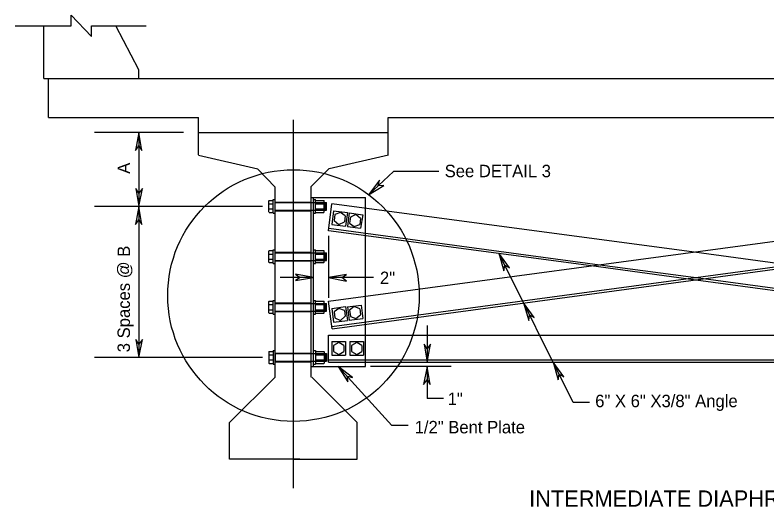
# Model space of a CAD drawing. Extents: x 499999.87 to 500002.82, y 499999.96 to 500001.79.
# Drawn here: x 500001.082 to 500001.658, y 500000.75 to 500001.127 of the extents above; entities that cross this region are included whole.
import ezdxf

# ---------------------------------------------------------------- set-up
doc = ezdxf.new("R2010")
doc.units = 0
doc.layers.add('1', color=7, linetype='Continuous')
doc.layers.add('2', color=7, linetype='Continuous')

msp = doc.modelspace()

# ---------------------------------------------------------------- linework, layer by layer
at = {"layer": '1'}
for p, q in [((500001.12533, 500001.11844), (500001.12533, 500001.12664)), ((500001.12533, 500001.12664), (500001.14075, 500001.11024)), ((500001.08235, 500001.11844), (500001.12533, 500001.11844)), ((500001.10433, 500001.07808), (500001.10433, 500001.11844)), ((500001.14075, 500001.11844), (500001.18274, 500001.11844)), ((500001.14075, 500001.11024), (500001.14075, 500001.11844)), ((500001.17717, 500001.08465), (500001.15945, 500001.11844)), ((500001.17717, 500001.07808), (500001.17717, 500001.08465)), ((500001.10433, 500001.07808), (500002.0351, 500001.07808)), ((500001.10433, 500001.07808), (500001.17717, 500001.07808)), ((500001.10794, 500001.04823), (500001.10794, 500001.07808)), ((500001.10794, 500001.04823), (500001.22277, 500001.04823)), ((500001.29528, 500001.04659), (500001.29528, 500000.76476)), ((500001.36778, 500001.04823), (500001.84711, 500001.04823)), ((500001.21129, 500001.03675), (500001.14304, 500001.03675)), ((500001.17717, 500001.03675), (500001.17717, 500000.98031)), ((500001.37205, 500001.00689), (500001.35269, 500000.98917)), ((500001.4065, 500001.00689), (500001.37205, 500001.00689)), ((500001.2769, 500000.98491), (500001.27657, 500000.98458)), ((500001.27657, 500000.97605), (500001.27657, 500000.98458)), ((500001.27657, 500000.98228), (500001.27986, 500000.98228)), ((500001.2769, 500000.98491), (500001.27986, 500000.98491)), ((500001.27986, 500000.97507), (500001.27986, 500000.98556)), ((500001.27986, 500000.98556), (500001.2815, 500000.98556)), ((500001.2815, 500000.9836), (500001.30906, 500000.9836)), ((500001.2815, 500000.97703), (500001.2815, 500000.9836)), ((500001.2815, 500000.98327), (500001.3189, 500000.98327)), ((500001.3107, 500000.98556), (500001.31234, 500000.98556)), ((500001.31234, 500000.97507), (500001.31234, 500000.98556)), ((500001.31234, 500000.98491), (500001.31857, 500000.98491)), ((500001.31234, 500000.98228), (500001.3189, 500000.98228)), ((500001.3189, 500000.98458), (500001.31857, 500000.98491)), ((500001.3189, 500000.97605), (500001.3189, 500000.98458)), ((500001.3189, 500000.98327), (500001.32054, 500000.98327)), ((500001.31923, 500000.97736), (500001.31923, 500000.98327)), ((500001.31955, 500000.97736), (500001.31955, 500000.98327)), ((500001.31988, 500000.97736), (500001.31988, 500000.98327)), ((500001.32021, 500000.97736), (500001.32021, 500000.98327)), ((500001.32054, 500000.97736), (500001.32054, 500000.98327)), ((500001.27165, 500000.98031), (500001.14304, 500000.98031)), ((500001.17717, 500000.98031), (500001.17717, 500000.86483)), ((500001.27657, 500000.97835), (500001.27986, 500000.97835)), ((500001.2769, 500000.97572), (500001.27657, 500000.97605)), ((500001.2769, 500000.97572), (500001.27986, 500000.97572)), ((500001.27986, 500000.97507), (500001.2815, 500000.97507)), ((500001.2815, 500000.97736), (500001.3189, 500000.97736)), ((500001.2815, 500000.97703), (500001.30906, 500000.97703)), ((500001.3107, 500000.97507), (500001.31234, 500000.97507)), ((500001.31234, 500000.97835), (500001.3189, 500000.97835)), ((500001.31234, 500000.97572), (500001.31857, 500000.97572)), ((500001.31857, 500000.97572), (500001.3189, 500000.97605)), ((500001.3189, 500000.97736), (500001.32054, 500000.97736)), ((500001.32612, 500000.97703), (500001.3248, 500000.96654)), ((500001.32612, 500000.97703), (500001.33661, 500000.97572)), ((500001.33136, 500000.97572), (500001.3271, 500000.97408)), ((500001.33497, 500000.9731), (500001.33136, 500000.97572)), ((500001.33661, 500000.97572), (500001.3353, 500000.96522)), ((500001.33793, 500000.97539), (500001.33661, 500000.9649)), ((500001.33793, 500000.97539), (500001.34843, 500000.97375)), ((500001.3271, 500000.97408), (500001.32644, 500000.96949)), ((500001.32644, 500000.96949), (500001.33005, 500000.96654)), ((500001.33497, 500000.9731), (500001.33432, 500000.9685)), ((500001.33891, 500000.97211), (500001.33825, 500000.96752)), ((500001.34318, 500000.97408), (500001.33891, 500000.97211)), ((500001.34678, 500000.97113), (500001.34318, 500000.97408)), ((500001.34678, 500000.97113), (500001.34613, 500000.96654)), ((500001.34843, 500000.97375), (500001.34678, 500000.96358)), ((500001.3248, 500000.96654), (500001.3353, 500000.96522)), ((500001.33005, 500000.96654), (500001.33432, 500000.9685)), ((500001.33661, 500000.9649), (500001.34678, 500000.96358)), ((500001.33825, 500000.96752), (500001.34186, 500000.9649)), ((500001.34186, 500000.9649), (500001.34613, 500000.96654)), ((500001.32218, 500000.95768), (500001.32218, 500000.91043)), ((500001.2769, 500000.94652), (500001.27657, 500000.94619)), ((500001.27657, 500000.93766), (500001.27657, 500000.94619)), ((500001.2769, 500000.94652), (500001.27986, 500000.94652)), ((500001.27986, 500000.93668), (500001.27986, 500000.94718)), ((500001.27986, 500000.94718), (500001.2815, 500000.94718)), ((500001.3107, 500000.94718), (500001.31234, 500000.94718)), ((500001.31234, 500000.93668), (500001.31234, 500000.94718)), ((500001.31234, 500000.94652), (500001.31857, 500000.94652)), ((500001.3189, 500000.94619), (500001.31857, 500000.94652)), ((500001.3189, 500000.93766), (500001.3189, 500000.94619)), ((500001.27657, 500000.9439), (500001.27986, 500000.9439)), ((500001.2815, 500000.94521), (500001.30906, 500000.94521)), ((500001.2815, 500000.93865), (500001.2815, 500000.94521)), ((500001.2815, 500000.94488), (500001.3189, 500000.94488)), ((500001.31234, 500000.9439), (500001.3189, 500000.9439)), ((500001.3189, 500000.94488), (500001.32054, 500000.94488)), ((500001.31923, 500000.93898), (500001.31923, 500000.94488)), ((500001.31955, 500000.93898), (500001.31955, 500000.94488)), ((500001.31988, 500000.93898), (500001.31988, 500000.94488)), ((500001.32021, 500000.93898), (500001.32021, 500000.94488)), ((500001.32054, 500000.93898), (500001.32054, 500000.94488)), ((500001.50951, 500000.83038), (500001.45243, 500000.94455)), ((500001.27657, 500000.93996), (500001.27986, 500000.93996)), ((500001.2769, 500000.93734), (500001.27657, 500000.93766)), ((500001.2769, 500000.93734), (500001.27986, 500000.93734)), ((500001.27986, 500000.93668), (500001.2815, 500000.93668)), ((500001.2815, 500000.93898), (500001.3189, 500000.93898)), ((500001.2815, 500000.93865), (500001.30906, 500000.93865)), ((500001.3107, 500000.93668), (500001.31234, 500000.93668)), ((500001.31234, 500000.93996), (500001.3189, 500000.93996)), ((500001.31234, 500000.93734), (500001.31857, 500000.93734)), ((500001.31857, 500000.93734), (500001.3189, 500000.93766)), ((500001.3189, 500000.93898), (500001.32054, 500000.93898)), ((500001.3107, 500000.92585), (500001.2851, 500000.92585)), ((500001.35663, 500000.92585), (500001.32218, 500000.92585)), ((500001.2769, 500000.90781), (500001.27657, 500000.90748)), ((500001.27657, 500000.89895), (500001.27657, 500000.90748)), ((500001.2769, 500000.90781), (500001.27986, 500000.90781)), ((500001.27986, 500000.89797), (500001.27986, 500000.90846)), ((500001.27986, 500000.90846), (500001.2815, 500000.90846)), ((500001.2815, 500000.9065), (500001.30906, 500000.9065)), ((500001.2815, 500000.89993), (500001.2815, 500000.9065)), ((500001.2815, 500000.90617), (500001.3189, 500000.90617)), ((500001.3107, 500000.90846), (500001.31234, 500000.90846)), ((500001.31234, 500000.89797), (500001.31234, 500000.90846)), ((500001.31234, 500000.90781), (500001.31857, 500000.90781)), ((500001.3189, 500000.90748), (500001.31857, 500000.90781)), ((500001.3189, 500000.89895), (500001.3189, 500000.90748)), ((500001.3189, 500000.90617), (500001.32054, 500000.90617)), ((500001.31923, 500000.90026), (500001.31923, 500000.90617)), ((500001.31955, 500000.90026), (500001.31955, 500000.90617)), ((500001.31988, 500000.90026), (500001.31988, 500000.90617)), ((500001.32021, 500000.90026), (500001.32021, 500000.90617)), ((500001.32054, 500000.90026), (500001.32054, 500000.90617)), ((500001.27657, 500000.90518), (500001.27986, 500000.90518)), ((500001.27657, 500000.90125), (500001.27986, 500000.90125)), ((500001.2815, 500000.90026), (500001.3189, 500000.90026)), ((500001.31234, 500000.90518), (500001.3189, 500000.90518)), ((500001.31234, 500000.90125), (500001.3189, 500000.90125)), ((500001.3189, 500000.90026), (500001.32054, 500000.90026)), ((500001.3248, 500000.90223), (500001.3353, 500000.90387)), ((500001.3248, 500000.90223), (500001.32612, 500000.89173)), ((500001.33005, 500000.90223), (500001.32644, 500000.89961)), ((500001.33432, 500000.90059), (500001.33005, 500000.90223)), ((500001.33432, 500000.90059), (500001.33497, 500000.89633)), ((500001.3353, 500000.90387), (500001.33661, 500000.89304)), ((500001.33661, 500000.90354), (500001.34711, 500000.90486)), ((500001.33661, 500000.90354), (500001.33793, 500000.89337)), ((500001.34186, 500000.90387), (500001.33825, 500000.90092)), ((500001.33825, 500000.90092), (500001.33891, 500000.896)), ((500001.34613, 500000.9019), (500001.34186, 500000.90387)), ((500001.34613, 500000.9019), (500001.34678, 500000.89731)), ((500001.34711, 500000.90486), (500001.34843, 500000.89469)), ((500001.2769, 500000.89862), (500001.27657, 500000.89895)), ((500001.2769, 500000.89862), (500001.27986, 500000.89862)), ((500001.27986, 500000.89797), (500001.2815, 500000.89797)), ((500001.2815, 500000.89993), (500001.30906, 500000.89993)), ((500001.3107, 500000.89797), (500001.31234, 500000.89797)), ((500001.31234, 500000.89862), (500001.31857, 500000.89862)), ((500001.31857, 500000.89862), (500001.3189, 500000.89895)), ((500001.32644, 500000.89961), (500001.3271, 500000.89501)), ((500001.3271, 500000.89501), (500001.33136, 500000.89304)), ((500001.33136, 500000.89304), (500001.33497, 500000.89633)), ((500001.33793, 500000.89337), (500001.34843, 500000.89469)), ((500001.33891, 500000.896), (500001.34318, 500000.89469)), ((500001.34318, 500000.89469), (500001.34678, 500000.89731)), ((500001.32612, 500000.89173), (500001.33661, 500000.89304)), ((500001.39764, 500000.88911), (500001.39764, 500000.86122)), ((500001.3248, 500000.87697), (500001.3248, 500000.86647)), ((500001.3248, 500000.87697), (500001.3353, 500000.87697)), ((500001.33005, 500000.87631), (500001.32612, 500000.87402)), ((500001.32612, 500000.87402), (500001.32612, 500000.86942)), ((500001.33399, 500000.87402), (500001.33005, 500000.87631)), ((500001.33399, 500000.87402), (500001.33399, 500000.86942)), ((500001.3353, 500000.87697), (500001.3353, 500000.86647)), ((500001.33858, 500000.87697), (500001.33858, 500000.86647)), ((500001.33858, 500000.87697), (500001.34908, 500000.87697)), ((500001.34383, 500000.87631), (500001.3399, 500000.87402)), ((500001.3399, 500000.87402), (500001.3399, 500000.86942)), ((500001.34777, 500000.87402), (500001.34383, 500000.87631)), ((500001.34777, 500000.87402), (500001.34777, 500000.86942)), ((500001.34908, 500000.87697), (500001.34908, 500000.86647)), ((500001.2769, 500000.86942), (500001.27657, 500000.86909)), ((500001.27657, 500000.86909), (500001.27657, 500000.86056)), ((500001.27657, 500000.8668), (500001.27986, 500000.8668)), ((500001.2769, 500000.86942), (500001.27986, 500000.86942)), ((500001.27986, 500000.87008), (500001.27986, 500000.85958)), ((500001.27986, 500000.87008), (500001.2815, 500000.87008)), ((500001.2815, 500000.86811), (500001.30906, 500000.86811)), ((500001.2815, 500000.86811), (500001.2815, 500000.86155)), ((500001.2815, 500000.86778), (500001.3189, 500000.86778)), ((500001.3107, 500000.87008), (500001.31234, 500000.87008)), ((500001.31234, 500000.87008), (500001.31234, 500000.85958)), ((500001.31234, 500000.86942), (500001.31857, 500000.86942)), ((500001.31234, 500000.8668), (500001.3189, 500000.8668)), ((500001.31857, 500000.86942), (500001.3189, 500000.86909)), ((500001.3189, 500000.86909), (500001.3189, 500000.86056)), ((500001.3189, 500000.86778), (500001.32054, 500000.86778)), ((500001.31923, 500000.86778), (500001.31923, 500000.86188)), ((500001.31955, 500000.86778), (500001.31955, 500000.86188)), ((500001.31988, 500000.86778), (500001.31988, 500000.86188)), ((500001.32021, 500000.86778), (500001.32021, 500000.86188)), ((500001.32054, 500000.86778), (500001.32054, 500000.86188)), ((500001.3248, 500000.86647), (500001.3353, 500000.86647)), ((500001.32612, 500000.86942), (500001.33005, 500000.86713)), ((500001.33005, 500000.86713), (500001.33399, 500000.86942)), ((500001.33858, 500000.86647), (500001.34908, 500000.86647)), ((500001.3399, 500000.86942), (500001.34383, 500000.86713)), ((500001.34383, 500000.86713), (500001.34777, 500000.86942)), ((500001.27165, 500000.86483), (500001.14304, 500000.86483)), ((500001.27657, 500000.86286), (500001.27986, 500000.86286)), ((500001.2769, 500000.86024), (500001.27657, 500000.86056)), ((500001.2769, 500000.86024), (500001.27986, 500000.86024)), ((500001.2815, 500000.86188), (500001.3189, 500000.86188)), ((500001.2815, 500000.86155), (500001.30906, 500000.86155)), ((500001.31234, 500000.86286), (500001.3189, 500000.86286)), ((500001.31234, 500000.86024), (500001.31857, 500000.86024)), ((500001.3189, 500000.86056), (500001.31857, 500000.86024)), ((500001.3189, 500000.86188), (500001.32054, 500000.86188)), ((500001.27986, 500000.85958), (500001.2815, 500000.85958)), ((500001.3107, 500000.85958), (500001.31234, 500000.85958)), ((500001.37073, 500000.81266), (500001.32972, 500000.85794)), ((500001.41601, 500000.85794), (500001.35433, 500000.85794)), ((500001.39764, 500000.85794), (500001.39764, 500000.83333)), ((500001.4101, 500000.83333), (500001.39764, 500000.83333)), ((500001.52198, 500000.83038), (500001.50951, 500000.83038)), ((500001.3832, 500000.81266), (500001.37073, 500000.81266))]:
    msp.add_line(p, q, dxfattribs=at)
for points in [[(500001.17717, 500001.03675), (500001.17454, 500001.02297), (500001.17717, 500001.02657), (500001.17946, 500001.02297)], [(500001.35269, 500000.98917), (500001.3645, 500000.99639), (500001.36024, 500000.99606), (500001.36122, 500001.00033)], [(500001.17717, 500000.98031), (500001.17979, 500000.99409), (500001.17717, 500000.99049), (500001.17487, 500000.99409)], [(500001.17717, 500000.98031), (500001.17454, 500000.96654), (500001.17717, 500000.97014), (500001.17946, 500000.96654)], [(500001.45243, 500000.94455), (500001.45636, 500000.9311), (500001.45702, 500000.93537), (500001.46063, 500000.9334)], [(500001.3107, 500000.92585), (500001.29692, 500000.92848), (500001.30052, 500000.92585), (500001.29692, 500000.92356)], [(500001.32218, 500000.92585), (500001.33596, 500000.92323), (500001.33235, 500000.92585), (500001.33596, 500000.92815)], [(500001.47146, 500000.9065), (500001.47539, 500000.89304), (500001.47605, 500000.89731), (500001.47966, 500000.89534)], [(500001.17717, 500000.86483), (500001.17979, 500000.87861), (500001.17717, 500000.875), (500001.17487, 500000.87861)], [(500001.39764, 500000.86122), (500001.40026, 500000.875), (500001.39764, 500000.87139), (500001.39534, 500000.875)], [(500001.49409, 500000.86122), (500001.49803, 500000.84777), (500001.49869, 500000.85203), (500001.5023, 500000.85007)], [(500001.32972, 500000.85794), (500001.33694, 500000.84613), (500001.33661, 500000.85039), (500001.34055, 500000.84941)], [(500001.39764, 500000.85794), (500001.39501, 500000.84416), (500001.39764, 500000.84777), (500001.39993, 500000.84416)]]:
    msp.add_lwpolyline(points, close=True, dxfattribs=at)
msp.add_circle((500001.2954, 500000.91213), 0.09625, dxfattribs=at)
at = {"layer": '2'}
for p, q in [((500001.22277, 500001.01969), (500001.22277, 500001.04823)), ((500001.36778, 500001.01969), (500001.36778, 500001.04823)), ((500001.22277, 500001.03675), (500001.36778, 500001.03675)), ((500001.26804, 500001.00886), (500001.22277, 500001.01936)), ((500001.32283, 500001.00919), (500001.36811, 500001.01969)), ((500001.2815, 500000.99508), (500001.26804, 500001.00886)), ((500001.30906, 500000.99541), (500001.32283, 500001.00919)), ((500001.2815, 500000.84974), (500001.2815, 500000.99508)), ((500001.30906, 500000.84974), (500001.30906, 500000.99541)), ((500001.30906, 500000.9872), (500001.35039, 500000.9872)), ((500001.3107, 500000.85794), (500001.3107, 500000.9872)), ((500001.35039, 500000.85794), (500001.35039, 500000.9872)), ((500001.32218, 500000.90781), (500001.89304, 500000.98458)), ((500001.32218, 500000.96161), (500001.3248, 500000.98228)), ((500001.3248, 500000.98261), (500001.60203, 500000.94554)), ((500001.32251, 500000.96358), (500001.52986, 500000.9357)), ((500001.3248, 500000.88845), (500001.896, 500000.96522)), ((500001.32513, 500000.88681), (500001.89633, 500000.96358)), ((500001.32218, 500000.96194), (500001.52329, 500000.93504)), ((500001.60203, 500000.94554), (500001.6811, 500000.93471)), ((500001.52329, 500000.93504), (500001.60335, 500000.92421)), ((500001.52986, 500000.9357), (500001.60925, 500000.9252)), ((500001.60335, 500000.92421), (500001.8914, 500000.8855)), ((500001.60925, 500000.9252), (500001.89173, 500000.88714)), ((500001.32513, 500000.88681), (500001.32218, 500000.90781)), ((500001.32218, 500000.88189), (500001.89239, 500000.88189)), ((500001.32218, 500000.86122), (500001.32218, 500000.88189)), ((500001.32218, 500000.86286), (500001.89239, 500000.86286)), ((500001.32218, 500000.86122), (500001.89239, 500000.86122)), ((500001.30906, 500000.85794), (500001.35039, 500000.85794)), ((500001.24639, 500000.81496), (500001.2815, 500000.84974)), ((500001.34416, 500000.81496), (500001.30938, 500000.84974)), ((500001.24639, 500000.78707), (500001.24639, 500000.81496)), ((500001.34416, 500000.78707), (500001.34416, 500000.81496)), ((500001.3002, 500000.78707), (500001.24639, 500000.78707)), ((500001.2956, 500000.78707), (500001.34416, 500000.78707))]:
    msp.add_line(p, q, dxfattribs=at)

# ---------------------------------------------------------------- texts
at = {"layer": '1'}
for s, height, p in [('A', 0.00951, (500001.17028, 500001.00525)), ('3 Spaces @ B', 0.0095138, (500001.17028, 500000.86877))]:
    msp.add_text(s, height=height, rotation=90, dxfattribs=at).set_placement(p)
for s, height, p in [('See DETAIL 3', 0.0095138, (500001.41109, 500001.00262)), ('2"', 0.009514, (500001.36155, 500000.92093)), ('1"', 0.009514, (500001.41339, 500000.82841)), ('6" X 6" X3/8" Angle', 0.0095138, (500001.52625, 500000.82677)), ('1/2" Bent Plate', 0.0095138, (500001.38812, 500000.80676)), ('INTERMEDIATE DIAPHRAGM', 0.0124665, (500001.47572, 500000.75066))]:
    msp.add_text(s, height=height, dxfattribs=at).set_placement(p)

doc.saveas('drawing.dxf')
